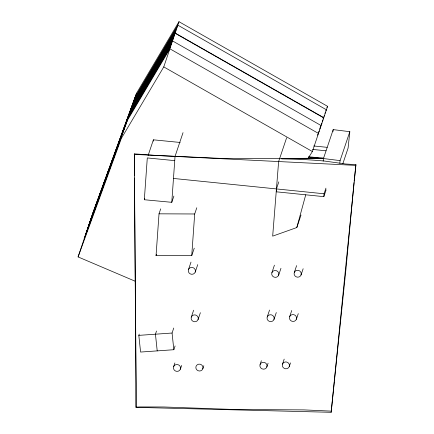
<?xml version="1.0" encoding="UTF-8"?>
<svg xmlns="http://www.w3.org/2000/svg" width="434" height="434" viewBox="0 0 434 434"><rect width="100%" height="100%" fill="white"/><g stroke="black" fill="none" stroke-linecap="round" stroke-linejoin="round"><path stroke-width="0.65" d="M156.273 155.432L134.372 153.858L134.383 175.83M334.332 381.649L331.164 412.3L136.059 407.363L136.162 383.401L134.394 177.983M173.888 196.07L171.783 202.315L144.327 199.743L147.294 157.927L174.739 160.64M153.294 141.164L153.386 139.819L180.164 142.46M194.248 248.194L191.736 255.659L156.05 255.642L159.018 213.826L160.694 208.852M171.783 202.315L175.038 156.408L183.039 132.647M191.736 255.659L194.692 213.978L196.786 207.756M276.632 190.553L276.214 191.801L323.824 196.645L324.052 193.776L325.945 188.155M331.164 412.3L355.918 164.676L345.594 163.998L325.429 161.171A61.65 17.973 1.3 0 0 323.314 160.933C299.775 158.871 276.105 158.247 252.479 158.394L219.512 158.329L157.141 155.475M334.424 380.689L346.012 268.57L354.019 182.557M354.166 181.108L355.918 164.676M323.178 161.166L323.455 158.54L333.193 129.609L349.82 131.697L348.09 148.092L342.8 163.819M332.986 131.578L333.193 129.609M339.806 163.249L340.082 160.623L349.82 131.697M286.624 137.784L278.628 161.551L272.677 236.139L296.807 227.546L305.737 194.806M135.262 281.265L78.082 256.923L93.294 211.721L136.531 93.239L178.987 21.7L327.589 106.335L312.377 151.542L308.037 158.421M84.988 236.394L129.251 114.874L171.707 43.335M87.641 228.517L131.903 106.992L174.359 35.458M136.531 93.239L132.641 104.8L175.173 33.038L323.775 117.668L322.977 119.046M136.059 407.363L134.372 153.858M78.082 256.923L121.319 138.446L163.77 66.907L178.987 21.7M148.135 155.426L153.386 139.819M144.327 199.743L144.75 198.495M156.05 255.642L156.468 254.4M175.097 345.974L173.839 349.717L140.583 352.055L138.815 335.368L139.243 334.093M156.511 331.017L155.443 334.202L157.211 350.884M188.481 269.595L190.998 262.103M173.839 349.717L172.065 333.03L173.746 328.033M195.224 272.102A3.597 3.429 18.6 0 0 191.21 267.442A3.597 3.429 18.6 0 0 189.121 273.002A3.597 3.429 18.6 0 0 195.224 272.102L197.747 264.61M173.627 366.681L174.891 362.938M191.323 317.07L193.635 310.196M180.376 369.188A3.597 3.429 18.6 0 0 176.361 364.533A3.597 3.429 18.6 0 0 174.273 370.088A3.597 3.429 18.6 0 0 180.376 369.188L181.634 365.444M198.067 319.576A3.597 3.429 18.6 0 0 194.052 314.916A3.597 3.429 18.6 0 0 191.969 320.471A3.597 3.429 18.6 0 0 198.067 319.576L200.383 312.702M202.792 368.824A3.597 3.429 18.6 0 0 198.777 364.164A3.597 3.429 18.6 0 0 196.689 369.725A3.597 3.429 18.6 0 0 202.792 368.824L203.844 365.699M276.442 188.931L278.818 181.862M271.901 272.661L274.424 265.163M278.644 275.167A3.597 3.429 18.6 0 0 274.63 270.507A3.597 3.429 18.6 0 0 272.547 276.067A3.597 3.429 18.6 0 0 278.644 275.167L280.961 268.299M296.807 227.546L301.006 215.058M267.236 316.929L269.552 310.06M273.984 319.435A3.597 3.429 18.6 0 0 269.97 314.775A3.597 3.429 18.6 0 0 267.881 320.335A3.597 3.429 18.6 0 0 273.984 319.435L276.295 312.567M260.085 364.479L261.344 360.73M294.301 272.481L296.612 265.613M323.824 196.645L326.135 189.777M266.829 366.985A3.597 3.429 18.6 0 0 262.814 362.325A3.597 3.429 18.6 0 0 260.731 367.886A3.597 3.429 18.6 0 0 266.829 366.985L268.093 363.236M301.044 274.988A3.597 3.429 18.6 0 0 297.03 270.328A3.597 3.429 18.6 0 0 294.941 275.888A3.597 3.429 18.6 0 0 301.044 274.988L303.149 268.744M289.635 316.749L291.74 310.505M296.384 319.256A3.597 3.429 18.6 0 0 292.364 314.596A3.597 3.429 18.6 0 0 290.281 320.156A3.597 3.429 18.6 0 0 296.384 319.256L298.272 313.636M282.501 364.11L284.183 359.119M289.25 366.616A3.597 3.429 18.6 0 0 285.23 361.961A3.597 3.429 18.6 0 0 283.147 367.517A3.597 3.429 18.6 0 0 289.25 366.616L290.509 362.873M92.133 215.177L135.37 96.695L177.821 25.156L326.428 109.791L325.701 110.936M90.294 220.635L134.556 99.115L177.007 27.575M89.404 223.282L132.717 104.572M88.666 225.474L131.903 106.992M86.013 233.356L130.064 112.455L172.52 40.915L321.122 125.551L320.037 127.27M84.174 238.814L127.412 120.332L169.868 48.798L318.469 133.433L317.384 135.153M133.531 102.153L175.987 30.619M130.878 110.035L173.334 38.496M128.231 117.912L170.681 46.378M326.867 107.48L327.589 106.335M324.887 113.355L325.614 112.211M323.867 116.399L324.589 115.249M322.24 121.238L322.961 120.093M321.214 124.276L321.936 123.131M319.587 129.115L320.308 127.97M318.198 132.733L319.283 131.014M138.815 335.368L172.065 333.03M323.596 158.122L281.872 158.513L281.737 158.931L323.455 158.54L340.082 160.623M159.018 213.826L194.692 213.978M134.198 154.385L355.685 165.376M331.56 411.134L303.919 409.897L234.49 409.501L164.047 406.989L140.046 406.935A53.941 15.602 -0.2 0 0 136.135 407.141M313.728 145.97L327.171 147.338M312.567 149.426L326.01 150.793M308.71 156.755L322.825 158.193M308.569 157.168L318.654 158.193M173.475 178.45L324.052 193.776M175.097 33.261L323.699 117.896M163.77 66.907L312.377 151.542"/></g></svg>
